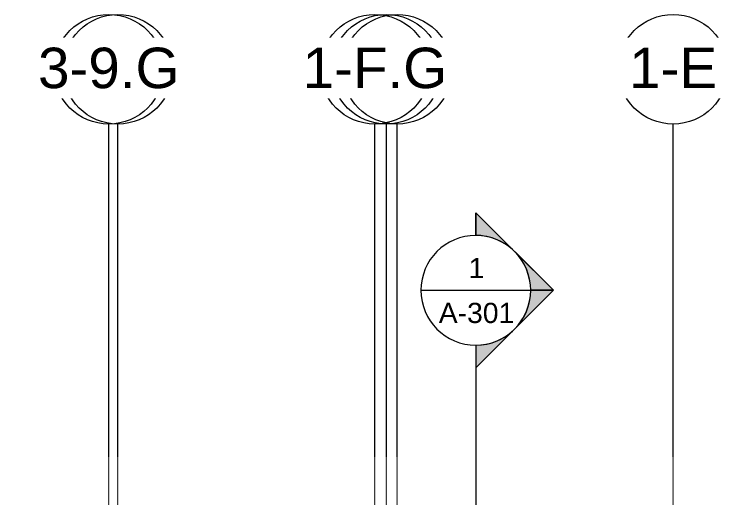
# Model space of a CAD drawing. Header units: inches. Extents: x -55396 to -733, y -290 to 853.
# Drawn here: x -20843 to -20212, y 412 to 835 of the extents above; entities that cross this region are included whole.
import ezdxf

# ---------------------------------------------------------------- set-up
doc = ezdxf.new("R2010")
doc.units = ezdxf.units.IN
doc.header["$MEASUREMENT"] = 0
doc.linetypes.add('Grid Line 1_2_', pattern=[0.875, 0.5, -0.125, 0.125, -0.125])
for name, color, linetype, lineweight in [('G-ANNO-SYMB', 111, 'Continuous', 9), ('S-GRID', 1, 'Continuous', 9), ('S-GRID-IDEN', 1, 'Continuous', 9)]:
    doc.layers.add(name, color=color, linetype=linetype, lineweight=lineweight)
doc.styles.add('Arial_1', font='arial.ttf', dxfattribs={"height": 35.407186})
doc.styles.add('Arial_2', font='arial.ttf', dxfattribs={"height": 17.703593})

# ---------------------------------------------------------------- blocks, each defined once
blk = doc.blocks.new('Grid - Grid Head - Circle-14747-Section 7')
at = {"layer": 'S-GRID-IDEN'}
blk.add_circle((21143.8, 786.66), 48, dxfattribs=at)
blk = doc.blocks.new('Section - Section Head - Filled-1526-Section 7')
at = {"layer": 'G-ANNO-SYMB'}
h = blk.add_hatch(color=256, dxfattribs=at)
edge = h.paths.add_edge_path(flags=0)
edge.add_arc((22272.83, 593.16), 48.06, 47.9216, 90)
edge.add_line((22272.83, 641.22), (22272.83, 661.04))
edge.add_line((22272.83, 661.04), (22305.04, 628.83))
h = blk.add_hatch(color=256, dxfattribs=at)
edge = h.paths.add_edge_path(flags=0)
edge.add_line((22306.77, 627.1), (22340.72, 593.16))
edge.add_line((22340.72, 593.16), (22320.83, 593.16))
edge.add_arc((22272.83, 593.16), 48, 360, 405)
h = blk.add_hatch(color=256, dxfattribs=at)
edge = h.paths.add_edge_path(flags=0)
edge.add_arc((22272.83, 593.16), 48, 315, 360)
edge.add_line((22320.83, 593.16), (22340.72, 593.16))
edge.add_line((22340.72, 593.16), (22306.77, 559.22))
h = blk.add_hatch(color=256, dxfattribs=at)
edge = h.paths.add_edge_path(flags=0)
edge.add_line((22305.04, 557.48), (22272.83, 525.27))
edge.add_line((22272.83, 525.27), (22272.83, 545.09))
edge.add_arc((22272.83, 593.16), 48.06, 270, 312.0784)
for p, q in [((22340.72, 593.16), (22272.83, 661.04)), ((22272.83, 641.16), (22272.83, 661.04)), ((22305.04, 628.83), (22272.83, 661.04)), ((22272.83, 661.04), (22272.83, 641.22)), ((22340.72, 593.16), (22306.77, 627.1)), ((22340.72, 593.16), (22272.83, 525.27)), ((22306.77, 559.22), (22340.72, 593.16)), ((22320.83, 593.16), (22340.72, 593.16)), ((22340.72, 593.16), (22320.83, 593.16)), ((22272.83, 525.27), (22305.04, 557.48)), ((22272.83, 545.16), (22272.83, 525.27)), ((22272.83, 545.09), (22272.83, 525.27))]:
    blk.add_line(p, q, dxfattribs=at)
for radius, start, end in [(48, 90, 270), (48.06, 47.9216, 90), (48, 270, 90), (48, 360, 45), (48, 315, 360), (48.06, 270, 312.0784)]:
    blk.add_arc((22272.83, 593.16), radius, start, end, dxfattribs=at)

msp = doc.modelspace()

# ---------------------------------------------------------------- linework, layer by layer
at = {"layer": 'G-ANNO-SYMB'}
for p, q in [((-20487.03, 593.16), (-20391.03, 593.16)), ((-20439.03, 545.16), (-20439.03, -79.66))]:
    msp.add_line(p, q, dxfattribs=at)
at = {"layer": 'S-GRID', "linetype": 'Grid Line 1_2_'}
for p, q in [((-20760, -273.16), (-20760, 738.66)), ((-20752, -273.16), (-20752, 738.66)), ((-20527.25, -273.16), (-20527.25, 738.66)), ((-20517.25, -273.16), (-20517.25, 738.66)), ((-20507.75, -273.16), (-20507.75, 738.66)), ((-20266.5, -273.16), (-20266.5, 738.66)), ((-20266.5, -273.16), (-20266.5, 738.66))]:
    msp.add_line(p, q, dxfattribs=at)

# ---------------------------------------------------------------- block references
at = {"layer": 'G-ANNO-SYMB'}
msp.add_blockref('Section - Section Head - Filled-1526-Section 7', (-42711.86, 0), dxfattribs=at)
at = {"layer": 'S-GRID-IDEN'}
for p in [(-41895.8, 0), (-41651.55, 0), (-41410.3, 0)]:
    msp.add_blockref('Grid - Grid Head - Circle-14747-Section 7', p, dxfattribs=at)

# ---------------------------------------------------------------- texts
at = {"layer": 'G-ANNO-SYMB', "attachment_point": 2, "line_spacing_factor": 0.938532, "style": 'Arial_2'}
for s, insert, char_height, width in [('1', (-20438.41, 621.5), 17.7, 16.416), ('A-301', (-20438.41, 582.22), 17.704, 78.624)]:
    msp.add_mtext(s, dxfattribs=dict(at, insert=insert, char_height=char_height, width=width))

# ---------------------------------------------------------------- next in the draw order: texts
at = {"layer": 'S-GRID-IDEN', "char_height": 35.407, "width": 85.104, "attachment_point": 2, "line_spacing_factor": 0.938532, "style": 'Arial_1', "bg_fill": 3, "box_fill_scale": 1.25, "bg_fill_color": 0, "bg_fill_transparency": 0}
for s, insert in [('3-9', (-20752.01, 805.53)), ('3-8', (-20507.76, 805.53)), ('3-7', (-20266.51, 805.53))]:
    msp.add_mtext(s, dxfattribs=dict(at, insert=insert))

# ---------------------------------------------------------------- next in the draw order: block references
at = {"layer": 'S-GRID-IDEN'}
for p in [(-41903.8, 0), (-41661.05, 0), (-41410.3, 0)]:
    msp.add_blockref('Grid - Grid Head - Circle-14747-Section 7', p, dxfattribs=at)

# ---------------------------------------------------------------- next in the draw order: texts
at = {"layer": 'S-GRID-IDEN', "char_height": 35.407, "attachment_point": 2, "line_spacing_factor": 0.938532, "style": 'Arial_1', "bg_fill": 3, "box_fill_scale": 1.25, "bg_fill_color": 0, "bg_fill_transparency": 0}
for s, insert, width in [('3-9.G', (-20760.01, 805.53), 147.312), ('1-F', (-20517.26, 805.53), 88.128), ('1-E', (-20266.51, 805.53), 91.584)]:
    msp.add_mtext(s, dxfattribs=dict(at, insert=insert, width=width))

# ---------------------------------------------------------------- next in the draw order: block references
at = {"layer": 'S-GRID-IDEN'}
msp.add_blockref('Grid - Grid Head - Circle-14747-Section 7', (-41671.05, 0), dxfattribs=at)

# ---------------------------------------------------------------- next in the draw order: texts
at = {"layer": 'S-GRID-IDEN', "insert": (-20527.26, 805.53), "char_height": 35.407, "width": 150.336, "attachment_point": 2, "line_spacing_factor": 0.938532, "style": 'Arial_1', "bg_fill": 3, "box_fill_scale": 1.25, "bg_fill_color": 0, "bg_fill_transparency": 0}
msp.add_mtext('1-F.G', dxfattribs=at)

doc.saveas('drawing.dxf')
